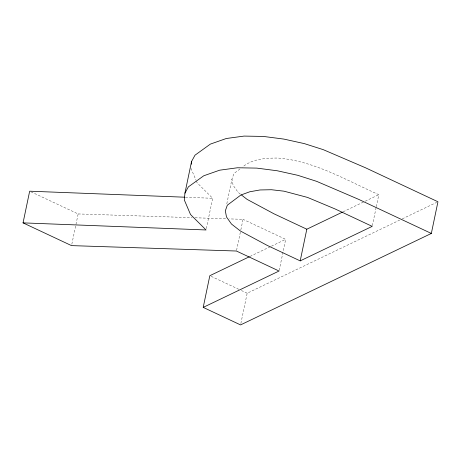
<?xml version="1.0" encoding="UTF-8"?>
<svg xmlns="http://www.w3.org/2000/svg" width="461" height="461" viewBox="0 0 461 461"><rect width="100%" height="100%" fill="white"/><g stroke="black" fill="none" stroke-linecap="round" stroke-linejoin="round"><path stroke-width="0.35" stroke-dasharray="2.31 1.73" d="M71.824 244.209L78.151 213.939L30.962 191.799M206.349 228.564L212.671 198.293L197.141 182.833L196.294 180.85M226.806 203.779L231.952 179.139L233.94 173.515L240.158 168.853M236.568 250.317L240.688 230.609M240.832 229.901L243.039 219.344L229.417 218.894M240.855 323.501L247.177 293.231L399.664 220.122M279.205 270.319L285.67 239.345L243.039 219.344M372.344 225.66L376.17 207.358M376.32 206.655L378.815 194.686C346.263 180.245 314.269 160.981 278.029 158.054C265.807 158.014 252.098 158.82 242.417 167.159M250.018 256.437L270.763 246.491M271.408 246.18L285.67 239.345M343.14 211.795L364.547 201.526M365.193 201.215L378.815 194.686M402.263 218.877L436.653 202.391M78.151 213.939L192.139 217.673M195.009 217.771L226.553 218.802M185.403 197.233L212.671 198.293M211.115 276.312L238.804 289.306M241.38 290.511L247.177 293.231M240.342 194.11L238.112 192.358L233.11 185.276L231.952 179.139M190.923 168.282L196.011 180.188"/><path stroke-width="0.69" d="M249.372 256.748L209.824 275.707L203.209 307.389L240.556 324.913L431.335 233.445L437.95 201.768L365.51 167.781L323.253 149.658L304.358 143.619L283.89 139.095L263.375 136.427L244.065 136.087L226.288 138.507L210.372 144.103L195.003 155.184L191.551 161.483L184.936 193.159L184.308 199.959L190.526 214.515L206.055 229.97L23.05 222.87L29.665 191.194L184.682 197.204M191.298 164.202L191.551 161.483M300.197 260.886L372.2 226.363L335.228 209.017L307.527 197.423L283.982 191.177L271.414 189.73L260.016 189.961L249.827 191.759L240.878 195.02L227.325 205.191L225.331 210.821L226.489 216.952L231.491 224.04L240.429 231.024L267.368 245.488L300.197 260.886L306.813 229.209L342.488 212.1M184.936 193.159L188.388 186.861L203.75 175.779L219.672 170.184L237.45 167.769L256.76 168.109L277.274 170.772L297.737 175.301L316.632 181.34L358.894 199.463L431.335 233.445M203.209 307.389L279.055 271.022L236.418 251.02L71.53 245.615L23.05 222.87M306.813 229.209L273.99 213.812L247.05 199.348L241.46 194.98"/></g></svg>
